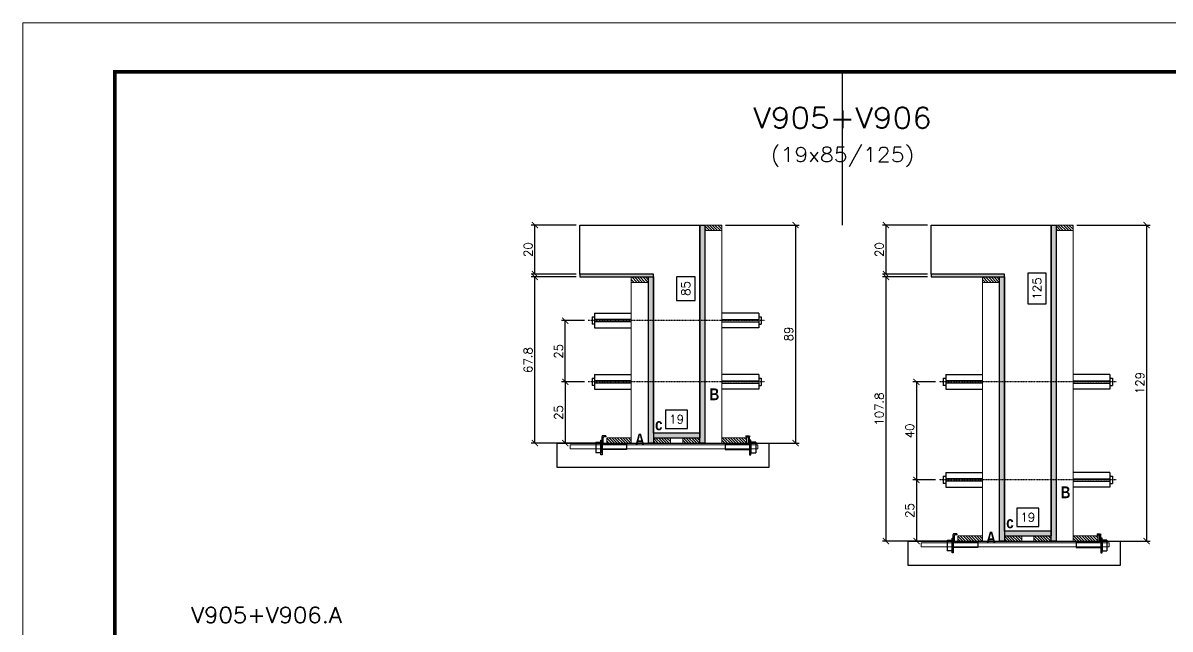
# Model space of a CAD drawing. Extents: x -20960 to -5926, y -2106 to 21915.
# Drawn here: x -12207 to -11271, y 17975 to 18470 of the extents above; entities that cross this region are included whole.
import ezdxf
from ezdxf.enums import TextEntityAlignment as Align

# ---------------------------------------------------------------- set-up
doc = ezdxf.new("R2010")
doc.units = 0
doc.linetypes.add('DASHED', pattern=[0.75, 0.5, -0.25])
doc.linetypes.add('HIDDEN', pattern=[0.375, 0.25, -0.125])
for name, color, linetype in [('barrote', 251, 'Continuous'), ('COTA', 241, 'Continuous'), ('Cota Seção (2x)', 4, 'Continuous'), ('detalhes', 4, 'Continuous'), ('Painéis', 200, 'Continuous'), ('presilha', 1, 'Continuous'), ('TENSOR', 3, 'Continuous'), ('Texto de Titulo', 7, 'Continuous'), ('Texto Qtd Sarr', 242, 'Continuous')]:
    doc.layers.add(name, color=color, linetype=linetype)
for name, color, linetype, lineweight in [('CONCRETO', 251, 'Continuous', 25), ('Folhas', 255, 'Continuous', 9), ('Hachura', 251, 'Continuous', 9), ('Madeira', 126, 'Continuous', 18), ('SARRAFO DE PRESSAO', 251, 'DASHED', 9), ('SCO-___-LAJ', 2, 'Continuous', 0), ('Texto Seção', 7, 'Continuous', 15)]:
    doc.layers.add(name, color=color, linetype=linetype, lineweight=lineweight)
doc.styles.add('REGUA-120', font='ROMANS.shx', dxfattribs={"height": 15})
doc.styles.add('Romans', font='romans.shx')
doc.styles.add('TECNICA', font='techb___.ttf', dxfattribs={"height": 10})
doc.dimstyles.new('Cota Seção (2x)', dxfattribs={"dimtxt": 7, "dimasz": 5, "dimexe": 3, "dimexo": 3, "dimgap": 2, "dimtad": 3, "dimdec": 1, "dimlfac": 0.5, "dimzin": 12, "dimdsep": 46, "dimtxsty": 'Romans', "dimblk": 'ARCHTICK', "dimcen": 0, "dimclrd": 4, "dimclre": 4, "dimclrt": 1, "dimadec": 1, "dimazin": 3, "dimtfac": 1, "dimtdec": 1, "dimtmove": 0, "dimatfit": 3, "dimldrblk": 'OBLIQUE', "dimfxl": 1, "dimtolj": 1, "dimtzin": 12, "dimarcsym": 0})
doc.dimstyles.new('Cota Seção interna', dxfattribs={"dimtxt": 7, "dimasz": 6, "dimexe": 0.18, "dimexo": 2, "dimgap": -4, "dimtad": 3, "dimdec": 1, "dimlfac": 0.5, "dimzin": 12, "dimdsep": 46, "dimtxsty": 'Romans', "dimblk": 'ARCHTICK', "dimcen": 0.09, "dimse1": 1, "dimse2": 1, "dimsd1": 1, "dimsd2": 1, "dimclrd": 180, "dimclre": 5, "dimclrt": 1, "dimadec": 0, "dimazin": 3, "dimtfac": 1, "dimtdec": 1, "dimtofl": 0, "dimtmove": 0, "dimatfit": 3, "dimldrblk": 'ARCHTICK', "dimfxl": 1, "dimtolj": 1, "dimtzin": 0, "dimarcsym": 0})

# ---------------------------------------------------------------- blocks, each defined once
blk = doc.blocks.new('9999999999')
at = {"layer": 'Folhas'}
blk.add_lwpolyline([(98138.98, 34190.21), (99623.98, 34190.21), (99623.98, 35240.21), (98138.98, 35240.21)], close=True, dxfattribs=at)
at = {"layer": 'Folhas', "color": 30, "const_width": 3}
blk.add_lwpolyline([(98213.98, 34230.21), (99583.98, 34230.21), (99583.98, 35200.21), (98213.98, 35200.21)], close=True, dxfattribs=at)
blk = doc.blocks.new('titulo1')
at = {"layer": 'Defpoints', "color": 252, "linetype": 'HIDDEN', "ltscale": 2}
blk.add_line((0, 0), (0, 125), dxfattribs=at)
at = {"layer": 'Defpoints', "style": 'Romans', "oblique": 15}
blk.add_attdef('FOLHA', text='', height=10, dxfattribs=at).set_placement((0, 15.58), align=Align.MIDDLE_CENTER)
at = {"layer": 'Texto Qtd Sarr', "color": 3, "style": 'Romans', "oblique": 15}
for tag, height, p in [('TITULO', 17, (0, 71.45)), ('SEÇÃO', 12, (0, 41.55))]:
    blk.add_attdef(tag, text='', height=height, dxfattribs=at).set_placement(p, align=Align.MIDDLE_CENTER)
blk = doc.blocks.new('_ArchTick')
at = {"color": 0, "linetype": 'ByBlock', "const_width": 0.15}
blk.add_lwpolyline([(-0.5, -0.5), (0.5, 0.5)], dxfattribs=at)
blk = doc.blocks.new('*D1006')
at = {"layer": 'COTA', "color": 4, "lineweight": -2, "transparency": 16777216}
for p, q in [((-11755.57, 18262.27), (-11792.29, 18262.27)), ((-11789.29, 18126.67), (-11789.29, 18262.27)), ((-11737.97, 18126.67), (-11792.29, 18126.67))]:
    blk.add_line(p, q, dxfattribs=at)
at = {"layer": 'Defpoints', "color": 0, "transparency": 16777216}
for p in [(-11789.29, 18262.27), (-11752.57, 18262.27), (-11734.97, 18126.67)]:
    blk.add_point(p, dxfattribs=at)
at = {"layer": 'COTA', "color": 4, "lineweight": -2, "transparency": 16777216, "xscale": 5, "yscale": 5, "zscale": 5}
for p, rotation in [((-11789.29, 18262.27), 90), ((-11789.29, 18126.67), 270)]:
    blk.add_blockref('_ArchTick', p, dxfattribs=dict(at, rotation=rotation))
at = {"layer": 'COTA', "color": 1, "transparency": 16777216, "insert": (-11794.79, 18194.47), "char_height": 7, "attachment_point": 5, "rotation": 90, "style": 'Romans'}
blk.add_mtext('\\A1;67.8', dxfattribs=at)
blk = doc.blocks.new('_Oblique')
at = {"color": 0, "linetype": 'ByBlock', "lineweight": -2}
blk.add_line((-0.5, -0.5), (0.5, 0.5), dxfattribs=at)
blk = doc.blocks.new('*D1007')
at = {"layer": 'COTA', "color": 4, "lineweight": -2, "transparency": 16777216}
for p, q in [((-11755.57, 18304.67), (-11792.29, 18304.67)), ((-11789.29, 18264.67), (-11789.29, 18304.67)), ((-11755.57, 18264.67), (-11792.29, 18264.67))]:
    blk.add_line(p, q, dxfattribs=at)
at = {"layer": 'Defpoints', "color": 0, "transparency": 16777216}
for p in [(-11789.29, 18304.67), (-11752.57, 18304.67), (-11752.57, 18264.67)]:
    blk.add_point(p, dxfattribs=at)
at = {"layer": 'COTA', "color": 4, "lineweight": -2, "transparency": 16777216, "xscale": 5, "yscale": 5, "zscale": 5}
for p, rotation in [((-11789.29, 18304.67), 90), ((-11789.29, 18264.67), 270)]:
    blk.add_blockref('_ArchTick', p, dxfattribs=dict(at, rotation=rotation))
at = {"layer": 'COTA', "color": 1, "transparency": 16777216, "insert": (-11794.79, 18284.67), "char_height": 7, "attachment_point": 5, "rotation": 90, "style": 'Romans'}
blk.add_mtext('\\A1;20', dxfattribs=at)
blk = doc.blocks.new('*D1008')
at = {"layer": 'Cota Seção (2x)', "color": 180, "lineweight": -2, "transparency": 16777216}
for p, q in [((-11658.57, 18262.53), (-11673.57, 18262.53)), ((-11673.57, 18262.53), (-11673.57, 18243.2)), ((-11658.57, 18243.2), (-11658.57, 18262.53)), ((-11673.57, 18243.2), (-11658.57, 18243.2))]:
    blk.add_line(p, q, dxfattribs=at)
at = {"layer": 'Defpoints', "color": 0, "transparency": 16777216}
for p in [(-11692.57, 18304.67), (-11654.57, 18304.67), (-11692.57, 18134.67)]:
    blk.add_point(p, dxfattribs=at)
at = {"layer": 'Cota Seção (2x)', "color": 1, "transparency": 16777216, "insert": (-11666.07, 18252.87), "char_height": 7, "attachment_point": 5, "rotation": 90, "style": 'Romans'}
blk.add_mtext('\\A1;85', dxfattribs=at)
blk = doc.blocks.new('PRESILHA METÁLICA 1')
at = {"layer": 'presilha'}
for p, q in [((6, 15.5), (7.5, 15.5)), ((6, -2.5), (6, 15.5)), ((7.5, 10.6), (7.5, 19.9)), ((7.5, 15.5), (7.5, -2.5)), ((12, 21), (8.6, 21)), ((9, 11.6), (9, 18.9)), ((12, 19.5), (9.6, 19.5)), ((12, 21), (12, 19.5)), ((0, 13), (6, 13)), ((0, 13), (0, 0)), ((6, 0), (0, 0)), ((6, 13), (6, 0)), ((37.5, 4.1), (7.5, 4.1)), ((37.5, 11), (9.6, 11)), ((37.5, 11), (37.5, 4.1)), ((7.5, -2.5), (6, -2.5))]:
    blk.add_line(p, q, dxfattribs=at)
for centre, radius, start, end in [((8.6, 19.9), 1.14, 90, 180), ((9.6, 18.9), 0.57, 90, 180), ((9.6, 11.6), 0.57, 180, 270)]:
    blk.add_arc(centre, radius, start, end, dxfattribs=at)
blk = doc.blocks.new('*D1009')
at = {"layer": 'Cota Seção (2x)', "color": 180, "lineweight": -2, "transparency": 16777216}
for p, q in [((-11664.57, 18153.67), (-11682.57, 18153.67)), ((-11682.57, 18153.67), (-11682.57, 18138.67)), ((-11664.57, 18138.67), (-11664.57, 18153.67)), ((-11682.57, 18138.67), (-11664.57, 18138.67))]:
    blk.add_line(p, q, dxfattribs=at)
at = {"layer": 'Defpoints', "color": 0, "transparency": 16777216}
for p in [(-11692.57, 18134.67), (-11692.57, 18126.67), (-11654.57, 18126.67)]:
    blk.add_point(p, dxfattribs=at)
at = {"layer": 'Cota Seção (2x)', "color": 1, "transparency": 16777216, "insert": (-11673.57, 18146.17), "char_height": 7, "attachment_point": 5, "style": 'Romans'}
blk.add_mtext('\\A1;19', dxfattribs=at)
blk = doc.blocks.new('*D1010')
at = {"layer": 'COTA', "color": 4, "lineweight": -2, "transparency": 16777216}
for p, q in [((-11633.57, 18304.67), (-11573.6, 18304.67)), ((-11576.6, 18304.67), (-11576.6, 18126.67)), ((-11633.57, 18126.67), (-11573.6, 18126.67))]:
    blk.add_line(p, q, dxfattribs=at)
at = {"layer": 'Defpoints', "color": 0, "transparency": 16777216}
for p in [(-11636.57, 18304.67), (-11636.57, 18126.67), (-11576.6, 18126.67)]:
    blk.add_point(p, dxfattribs=at)
at = {"layer": 'COTA', "color": 4, "lineweight": -2, "transparency": 16777216, "xscale": 5, "yscale": 5, "zscale": 5}
for p, rotation in [((-11576.6, 18304.67), 90), ((-11576.6, 18126.67), 270)]:
    blk.add_blockref('_ArchTick', p, dxfattribs=dict(at, rotation=rotation))
at = {"layer": 'COTA', "color": 1, "transparency": 16777216, "insert": (-11582.1, 18215.67), "char_height": 7, "attachment_point": 5, "rotation": 90, "style": 'Romans'}
blk.add_mtext('\\A1;89', dxfattribs=at)
blk = doc.blocks.new('*D1011')
at = {"layer": 'COTA', "color": 4, "lineweight": -2, "transparency": 16777216}
for p, q in [((-11748.87, 18176.64), (-11767.43, 18176.64)), ((-11764.43, 18176.64), (-11764.43, 18126.67)), ((-11748.87, 18126.67), (-11767.43, 18126.67))]:
    blk.add_line(p, q, dxfattribs=at)
at = {"layer": 'Defpoints', "color": 0, "transparency": 16777216}
for p in [(-11745.87, 18176.64), (-11764.43, 18126.67), (-11745.87, 18126.67)]:
    blk.add_point(p, dxfattribs=at)
at = {"layer": 'COTA', "color": 4, "lineweight": -2, "transparency": 16777216, "xscale": 5, "yscale": 5, "zscale": 5}
for p, rotation in [((-11764.43, 18176.64), 90), ((-11764.43, 18126.67), 270)]:
    blk.add_blockref('_ArchTick', p, dxfattribs=dict(at, rotation=rotation))
at = {"layer": 'COTA', "color": 1, "transparency": 16777216, "insert": (-11769.93, 18151.65), "char_height": 7, "attachment_point": 5, "rotation": 90, "style": 'Romans'}
blk.add_mtext('\\A1;25', dxfattribs=at)
blk = doc.blocks.new('*D1012')
at = {"layer": 'COTA', "color": 4, "lineweight": -2, "transparency": 16777216}
for p, q in [((-11468.99, 18262.27), (-11505.71, 18262.27)), ((-11502.71, 18046.67), (-11502.71, 18262.27)), ((-11451.39, 18046.67), (-11505.71, 18046.67))]:
    blk.add_line(p, q, dxfattribs=at)
at = {"layer": 'Defpoints', "color": 0, "transparency": 16777216}
for p in [(-11502.71, 18262.27), (-11465.99, 18262.27), (-11448.39, 18046.67)]:
    blk.add_point(p, dxfattribs=at)
at = {"layer": 'COTA', "color": 4, "lineweight": -2, "transparency": 16777216, "xscale": 5, "yscale": 5, "zscale": 5}
for p, rotation in [((-11502.71, 18262.27), 90), ((-11502.71, 18046.67), 270)]:
    blk.add_blockref('_ArchTick', p, dxfattribs=dict(at, rotation=rotation))
at = {"layer": 'COTA', "color": 1, "transparency": 16777216, "insert": (-11508.21, 18154.47), "char_height": 7, "attachment_point": 5, "rotation": 90, "style": 'Romans'}
blk.add_mtext('\\A1;107.8', dxfattribs=at)
blk = doc.blocks.new('*D1013')
at = {"layer": 'COTA', "color": 4, "lineweight": -2, "transparency": 16777216}
for p, q in [((-11468.99, 18304.67), (-11505.71, 18304.67)), ((-11502.71, 18264.67), (-11502.71, 18304.67)), ((-11468.99, 18264.67), (-11505.71, 18264.67))]:
    blk.add_line(p, q, dxfattribs=at)
at = {"layer": 'Defpoints', "color": 0, "transparency": 16777216}
for p in [(-11502.71, 18304.67), (-11465.99, 18304.67), (-11465.99, 18264.67)]:
    blk.add_point(p, dxfattribs=at)
at = {"layer": 'COTA', "color": 4, "lineweight": -2, "transparency": 16777216, "xscale": 5, "yscale": 5, "zscale": 5}
for p, rotation in [((-11502.71, 18304.67), 90), ((-11502.71, 18264.67), 270)]:
    blk.add_blockref('_ArchTick', p, dxfattribs=dict(at, rotation=rotation))
at = {"layer": 'COTA', "color": 1, "transparency": 16777216, "insert": (-11508.21, 18284.67), "char_height": 7, "attachment_point": 5, "rotation": 90, "style": 'Romans'}
blk.add_mtext('\\A1;20', dxfattribs=at)
blk = doc.blocks.new('*D1014')
at = {"layer": 'Cota Seção (2x)', "color": 180, "lineweight": -2, "transparency": 16777216}
for p, q in [((-11371.99, 18265.37), (-11386.99, 18265.37)), ((-11386.99, 18265.37), (-11386.99, 18240.37)), ((-11371.99, 18240.37), (-11371.99, 18265.37)), ((-11386.99, 18240.37), (-11371.99, 18240.37))]:
    blk.add_line(p, q, dxfattribs=at)
at = {"layer": 'Defpoints', "color": 0, "transparency": 16777216}
for p in [(-11405.99, 18304.67), (-11367.99, 18304.67), (-11405.99, 18054.67)]:
    blk.add_point(p, dxfattribs=at)
at = {"layer": 'Cota Seção (2x)', "color": 1, "transparency": 16777216, "insert": (-11379.49, 18252.87), "char_height": 7, "attachment_point": 5, "rotation": 90, "style": 'Romans'}
blk.add_mtext('\\A1;125', dxfattribs=at)
blk = doc.blocks.new('*D1037')
at = {"layer": 'Cota Seção (2x)', "color": 180, "lineweight": -2, "transparency": 16777216}
for p, q in [((-11377.99, 18073.67), (-11395.99, 18073.67)), ((-11395.99, 18073.67), (-11395.99, 18058.67)), ((-11377.99, 18058.67), (-11377.99, 18073.67)), ((-11395.99, 18058.67), (-11377.99, 18058.67))]:
    blk.add_line(p, q, dxfattribs=at)
at = {"layer": 'Defpoints', "color": 0, "transparency": 16777216}
for p in [(-11405.99, 18054.67), (-11405.99, 18046.67), (-11367.99, 18046.67)]:
    blk.add_point(p, dxfattribs=at)
at = {"layer": 'Cota Seção (2x)', "color": 1, "transparency": 16777216, "insert": (-11386.99, 18066.17), "char_height": 7, "attachment_point": 5, "style": 'Romans'}
blk.add_mtext('\\A1;19', dxfattribs=at)
blk = doc.blocks.new('*D1038')
at = {"layer": 'COTA', "color": 4, "lineweight": -2, "transparency": 16777216}
for p, q in [((-11346.99, 18304.67), (-11287.02, 18304.67)), ((-11290.02, 18304.67), (-11290.02, 18046.67)), ((-11346.99, 18046.67), (-11287.02, 18046.67))]:
    blk.add_line(p, q, dxfattribs=at)
at = {"layer": 'Defpoints', "color": 0, "transparency": 16777216}
for p in [(-11349.99, 18304.67), (-11349.99, 18046.67), (-11290.02, 18046.67)]:
    blk.add_point(p, dxfattribs=at)
at = {"layer": 'COTA', "color": 4, "lineweight": -2, "transparency": 16777216, "xscale": 5, "yscale": 5, "zscale": 5}
for p, rotation in [((-11290.02, 18304.67), 90), ((-11290.02, 18046.67), 270)]:
    blk.add_blockref('_ArchTick', p, dxfattribs=dict(at, rotation=rotation))
at = {"layer": 'COTA', "color": 1, "transparency": 16777216, "insert": (-11295.52, 18175.67), "char_height": 7, "attachment_point": 5, "rotation": 90, "style": 'Romans'}
blk.add_mtext('\\A1;129', dxfattribs=at)
blk = doc.blocks.new('*D1039')
at = {"layer": 'COTA', "color": 4, "lineweight": -2, "transparency": 16777216}
for p, q in [((-11462.29, 18096.64), (-11480.85, 18096.64)), ((-11477.85, 18096.64), (-11477.85, 18046.67)), ((-11462.29, 18046.67), (-11480.85, 18046.67))]:
    blk.add_line(p, q, dxfattribs=at)
at = {"layer": 'Defpoints', "color": 0, "transparency": 16777216}
for p in [(-11459.29, 18096.64), (-11477.85, 18046.67), (-11459.29, 18046.67)]:
    blk.add_point(p, dxfattribs=at)
at = {"layer": 'COTA', "color": 4, "lineweight": -2, "transparency": 16777216, "xscale": 5, "yscale": 5, "zscale": 5}
for p, rotation in [((-11477.85, 18096.64), 90), ((-11477.85, 18046.67), 270)]:
    blk.add_blockref('_ArchTick', p, dxfattribs=dict(at, rotation=rotation))
at = {"layer": 'COTA', "color": 1, "transparency": 16777216, "insert": (-11483.35, 18071.65), "char_height": 7, "attachment_point": 5, "rotation": 90, "style": 'Romans'}
blk.add_mtext('\\A1;25', dxfattribs=at)
blk = doc.blocks.new('*D1040')
at = {"layer": 'COTA', "color": 4, "lineweight": -2, "transparency": 16777216}
for p, q in [((-11462.29, 18176.64), (-11480.85, 18176.64)), ((-11477.85, 18176.64), (-11477.85, 18096.64)), ((-11462.29, 18096.64), (-11480.85, 18096.64))]:
    blk.add_line(p, q, dxfattribs=at)
at = {"layer": 'Defpoints', "color": 0, "transparency": 16777216}
for p in [(-11459.29, 18176.64), (-11477.85, 18096.64), (-11459.29, 18096.64)]:
    blk.add_point(p, dxfattribs=at)
at = {"layer": 'COTA', "color": 4, "lineweight": -2, "transparency": 16777216, "xscale": 5, "yscale": 5, "zscale": 5}
for p, rotation in [((-11477.85, 18176.64), 90), ((-11477.85, 18096.64), 270)]:
    blk.add_blockref('_ArchTick', p, dxfattribs=dict(at, rotation=rotation))
at = {"layer": 'COTA', "color": 1, "transparency": 16777216, "insert": (-11483.35, 18136.64), "char_height": 7, "attachment_point": 5, "rotation": 90, "style": 'Romans'}
blk.add_mtext('\\A1;40', dxfattribs=at)
blk = doc.blocks.new('*D1102')
at = {"layer": 'COTA', "color": 4, "lineweight": -2, "transparency": 16777216}
for p, q in [((-11748.87, 18226.64), (-11767.43, 18226.64)), ((-11764.43, 18176.64), (-11764.43, 18226.64)), ((-11748.87, 18176.64), (-11767.43, 18176.64))]:
    blk.add_line(p, q, dxfattribs=at)
at = {"layer": 'Defpoints', "color": 0, "transparency": 16777216}
for p in [(-11764.43, 18226.64), (-11745.87, 18226.64), (-11745.87, 18176.64)]:
    blk.add_point(p, dxfattribs=at)
at = {"layer": 'COTA', "color": 4, "lineweight": -2, "transparency": 16777216, "xscale": 5, "yscale": 5, "zscale": 5}
for p, rotation in [((-11764.43, 18226.64), 90), ((-11764.43, 18176.64), 270)]:
    blk.add_blockref('_ArchTick', p, dxfattribs=dict(at, rotation=rotation))
at = {"layer": 'COTA', "color": 1, "transparency": 16777216, "insert": (-11769.93, 18201.64), "char_height": 7, "attachment_point": 5, "rotation": 90, "style": 'Romans'}
blk.add_mtext('\\A1;25', dxfattribs=at)

msp = doc.modelspace()

# ---------------------------------------------------------------- hatches: boundary and pattern name
at = {"layer": 'Hachura'}
h = msp.add_hatch(color=256, dxfattribs=at)
h.dxf.hatch_style = 1
h.paths.add_polyline_path([(-11654.57, 18304.67), (-11650.57, 18304.67), (-11650.57, 18126.67), (-11654.57, 18126.67)])
h = msp.add_hatch(dxfattribs=at)
h.set_pattern_fill('ANSI31', color=256, scale=0.5, angle=270, style=0)
h.set_pattern_definition([(315, (11157.2506, 9997.0219), (1.12253202, 1.12253202), [])])
h.paths.add_polyline_path([(-11636.57, 18300.27), (-11636.57, 18304.67), (-11650.57, 18304.67), (-11650.57, 18300.27)])
h = msp.add_hatch(color=256, dxfattribs=at)
h.dxf.hatch_style = 1
h.paths.add_polyline_path([(-11367.99, 18304.67), (-11363.99, 18304.67), (-11363.99, 18046.67), (-11367.99, 18046.67)])
h = msp.add_hatch(dxfattribs=at)
h.set_pattern_fill('ANSI31', color=256, scale=0.5, angle=270, style=0)
h.set_pattern_definition([(315, (11443.8294, 9997.0219), (1.12253202, 1.12253202), [])])
h.paths.add_polyline_path([(-11349.99, 18300.27), (-11349.99, 18304.67), (-11363.99, 18304.67), (-11363.99, 18300.27)])
h = msp.add_hatch(color=256, dxfattribs=at)
h.dxf.hatch_style = 1
h.paths.add_polyline_path([(-11692.57, 18262.27), (-11692.57, 18264.67), (-11752.57, 18264.67), (-11752.57, 18262.27)])
h = msp.add_hatch(color=256, dxfattribs=at)
h.dxf.hatch_style = 1
h.paths.add_polyline_path([(-11405.99, 18262.27), (-11405.99, 18264.67), (-11465.99, 18264.67), (-11465.99, 18262.27)])
h = msp.add_hatch(dxfattribs=at)
h.set_pattern_fill('ANSI31', color=256, scale=0.5, angle=270, style=0)
h.set_pattern_definition([(315, (11217.2506, 9954.6219), (1.12253202, 1.12253202), [])])
h.paths.add_polyline_path([(-11696.57, 18257.87), (-11696.57, 18262.27), (-11710.57, 18262.27), (-11710.57, 18257.87)])
h = msp.add_hatch(color=256, dxfattribs=at)
h.dxf.hatch_style = 1
h.paths.add_polyline_path([(-11696.57, 18262.27), (-11692.57, 18262.27), (-11692.57, 18126.67), (-11696.57, 18126.67)])
h = msp.add_hatch(dxfattribs=at)
h.set_pattern_fill('ANSI31', color=256, scale=0.5, angle=270, style=0)
h.set_pattern_definition([(315, (11503.8294, 9954.6219), (1.12253202, 1.12253202), [])])
h.paths.add_polyline_path([(-11409.99, 18257.87), (-11409.99, 18262.27), (-11423.99, 18262.27), (-11423.99, 18257.87)])
h = msp.add_hatch(color=256, dxfattribs=at)
h.dxf.hatch_style = 1
h.paths.add_polyline_path([(-11409.99, 18262.27), (-11405.99, 18262.27), (-11405.99, 18046.67), (-11409.99, 18046.67)])
h = msp.add_hatch(color=256, dxfattribs=at)
h.dxf.hatch_style = 1
h.paths.add_polyline_path([(-11654.57, 18131.07), (-11654.57, 18134.67), (-11692.57, 18134.67), (-11692.57, 18131.07)])
h = msp.add_hatch(dxfattribs=at)
h.set_pattern_fill('ANSI31', color=256, scale=0.5, angle=270, style=0)
h.set_pattern_definition([(315, (11217.2506, 9897.0219), (1.12253202, 1.12253202), [])])
h.paths.add_polyline_path([(-11730.57, 18126.67), (-11730.57, 18131.07), (-11710.57, 18131.07), (-11710.57, 18126.67)])
h = msp.add_hatch(dxfattribs=at)
h.set_pattern_fill('ANSI31', color=256, scale=0.5, angle=270, style=0)
h.set_pattern_definition([(315, (11226.0506, 9897.0219), (1.12253202, 1.12253202), [])])
h.paths.add_polyline_path([(-11692.57, 18126.67), (-11692.57, 18131.07), (-11678.57, 18131.07), (-11678.57, 18126.67)])
h = msp.add_hatch(dxfattribs=at)
h.set_pattern_fill('ANSI31', color=256, scale=0.5, angle=270, style=0)
h.set_pattern_definition([(315, (11226.0526, 9897.0219), (1.12253202, 1.12253202), [])])
h.paths.add_polyline_path([(-11654.57, 18126.67), (-11654.57, 18131.07), (-11668.57, 18131.07), (-11668.57, 18126.67)])
h = msp.add_hatch(dxfattribs=at)
h.set_pattern_fill('ANSI31', color=256, scale=0.5, angle=270, style=0)
h.set_pattern_definition([(315, (11123.2506, 9897.0219), (1.12253202, 1.12253202), [])])
h.paths.add_polyline_path([(-11636.57, 18126.67), (-11636.57, 18131.07), (-11616.57, 18131.07), (-11616.57, 18126.67)])
h = msp.add_hatch(dxfattribs=at)
h.set_pattern_fill('ANSI31', color=256, scale=0.5, angle=270, style=0)
h.set_pattern_definition([(315, (11503.8294, 9817.0219), (1.12253202, 1.12253202), [])])
h.paths.add_polyline_path([(-11443.99, 18046.67), (-11443.99, 18051.07), (-11423.99, 18051.07), (-11423.99, 18046.67)])
h = msp.add_hatch(color=256, dxfattribs=at)
h.dxf.hatch_style = 1
h.paths.add_polyline_path([(-11367.99, 18051.07), (-11367.99, 18054.67), (-11405.99, 18054.67), (-11405.99, 18051.07)])
h = msp.add_hatch(dxfattribs=at)
h.set_pattern_fill('ANSI31', color=256, scale=0.5, angle=270, style=0)
h.set_pattern_definition([(315, (11512.6294, 9817.0219), (1.12253202, 1.12253202), [])])
h.paths.add_polyline_path([(-11405.99, 18046.67), (-11405.99, 18051.07), (-11391.99, 18051.07), (-11391.99, 18046.67)])
h = msp.add_hatch(dxfattribs=at)
h.set_pattern_fill('ANSI31', color=256, scale=0.5, angle=270, style=0)
h.set_pattern_definition([(315, (11512.6314, 9817.0219), (1.12253202, 1.12253202), [])])
h.paths.add_polyline_path([(-11367.99, 18046.67), (-11367.99, 18051.07), (-11381.99, 18051.07), (-11381.99, 18046.67)])
h = msp.add_hatch(dxfattribs=at)
h.set_pattern_fill('ANSI31', color=256, scale=0.5, angle=270, style=0)
h.set_pattern_definition([(315, (11409.8294, 9817.0219), (1.12253202, 1.12253202), [])])
h.paths.add_polyline_path([(-11349.99, 18046.67), (-11349.99, 18051.07), (-11329.99, 18051.07), (-11329.99, 18046.67)])

# ---------------------------------------------------------------- linework, layer by layer
at = {"ltscale": 3}
for p, q in [((-11742.57, 18229.64), (-11742.57, 18223.64)), ((-11742.57, 18229.64), (-11740.57, 18229.64)), ((-11740.57, 18232.64), (-11740.57, 18220.64)), ((-11740.57, 18232.64), (-11710.57, 18232.64)), ((-11710.57, 18227.64), (-11740.57, 18227.64)), ((-11710.57, 18225.64), (-11740.57, 18225.64)), ((-11606.57, 18232.64), (-11636.57, 18232.64)), ((-11636.57, 18227.64), (-11606.57, 18227.64)), ((-11636.57, 18225.64), (-11606.57, 18225.64)), ((-11606.57, 18232.64), (-11606.57, 18220.64)), ((-11606.57, 18229.64), (-11604.57, 18229.64)), ((-11604.57, 18229.64), (-11604.57, 18223.64)), ((-11740.57, 18223.64), (-11742.57, 18223.64)), ((-11740.57, 18220.64), (-11710.57, 18220.64)), ((-11606.57, 18220.64), (-11636.57, 18220.64)), ((-11606.57, 18223.64), (-11604.57, 18223.64)), ((-11742.57, 18179.64), (-11742.57, 18173.64)), ((-11742.57, 18179.64), (-11740.57, 18179.64)), ((-11740.57, 18182.64), (-11740.57, 18170.64)), ((-11740.57, 18182.64), (-11710.57, 18182.64)), ((-11606.57, 18182.64), (-11636.57, 18182.64)), ((-11606.57, 18182.64), (-11606.57, 18170.64)), ((-11606.57, 18179.64), (-11604.57, 18179.64)), ((-11604.57, 18179.64), (-11604.57, 18173.64)), ((-11455.99, 18179.64), (-11455.99, 18173.64)), ((-11455.99, 18179.64), (-11453.99, 18179.64)), ((-11453.99, 18182.64), (-11453.99, 18170.64)), ((-11453.99, 18182.64), (-11423.99, 18182.64)), ((-11319.99, 18182.64), (-11349.99, 18182.64)), ((-11319.99, 18182.64), (-11319.99, 18170.64)), ((-11319.99, 18179.64), (-11317.99, 18179.64)), ((-11317.99, 18179.64), (-11317.99, 18173.64)), ((-11740.57, 18173.64), (-11742.57, 18173.64)), ((-11710.57, 18177.64), (-11740.57, 18177.64)), ((-11710.57, 18175.64), (-11740.57, 18175.64)), ((-11740.57, 18170.64), (-11710.57, 18170.64)), ((-11636.57, 18177.64), (-11606.57, 18177.64)), ((-11636.57, 18175.64), (-11606.57, 18175.64)), ((-11606.57, 18170.64), (-11636.57, 18170.64)), ((-11606.57, 18173.64), (-11604.57, 18173.64)), ((-11453.99, 18173.64), (-11455.99, 18173.64)), ((-11423.99, 18177.64), (-11453.99, 18177.64)), ((-11423.99, 18175.64), (-11453.99, 18175.64)), ((-11453.99, 18170.64), (-11423.99, 18170.64)), ((-11349.99, 18177.64), (-11319.99, 18177.64)), ((-11349.99, 18175.64), (-11319.99, 18175.64)), ((-11319.99, 18170.64), (-11349.99, 18170.64)), ((-11319.99, 18173.64), (-11317.99, 18173.64)), ((-11455.99, 18099.64), (-11455.99, 18093.64)), ((-11455.99, 18099.64), (-11453.99, 18099.64)), ((-11453.99, 18102.64), (-11453.99, 18090.64)), ((-11453.99, 18102.64), (-11423.99, 18102.64)), ((-11423.99, 18097.64), (-11453.99, 18097.64)), ((-11423.99, 18095.64), (-11453.99, 18095.64)), ((-11319.99, 18102.64), (-11349.99, 18102.64)), ((-11349.99, 18097.64), (-11319.99, 18097.64)), ((-11349.99, 18095.64), (-11319.99, 18095.64)), ((-11319.99, 18102.64), (-11319.99, 18090.64)), ((-11319.99, 18099.64), (-11317.99, 18099.64)), ((-11317.99, 18099.64), (-11317.99, 18093.64)), ((-11453.99, 18093.64), (-11455.99, 18093.64)), ((-11453.99, 18090.64), (-11423.99, 18090.64)), ((-11319.99, 18090.64), (-11349.99, 18090.64)), ((-11319.99, 18093.64), (-11317.99, 18093.64))]:
    msp.add_line(p, q, dxfattribs=at)
at = {"layer": 'barrote'}
for points in [[(-11598.21, 18106.67), (-11771.17, 18106.67), (-11771.17, 18126.67), (-11598.21, 18126.67)], [(-11311.63, 18026.67), (-11484.59, 18026.67), (-11484.59, 18046.67), (-11311.63, 18046.67)]]:
    msp.add_lwpolyline(points, close=True, dxfattribs=at)
at = {"layer": 'CONCRETO'}
for points in [[(-11692.57, 18264.67), (-11752.57, 18264.67), (-11752.57, 18304.67), (-11654.57, 18304.67), (-11654.57, 18131.07), (-11654.57, 18131.07), (-11654.57, 18134.67), (-11692.57, 18134.67)], [(-11405.99, 18264.67), (-11465.99, 18264.67), (-11465.99, 18304.67), (-11367.99, 18304.67), (-11367.99, 18051.07), (-11367.99, 18051.07), (-11367.99, 18054.67), (-11405.99, 18054.67)]]:
    msp.add_lwpolyline(points, close=True, dxfattribs=at)
at = {"layer": 'Madeira'}
for points in [[(-11636.57, 18300.27), (-11636.57, 18304.67), (-11650.57, 18304.67), (-11650.57, 18300.27)], [(-11636.57, 18304.67), (-11650.57, 18304.67), (-11650.57, 18126.67), (-11636.57, 18126.67)], [(-11349.99, 18300.27), (-11349.99, 18304.67), (-11363.99, 18304.67), (-11363.99, 18300.27)], [(-11349.99, 18304.67), (-11363.99, 18304.67), (-11363.99, 18046.67), (-11349.99, 18046.67)], [(-11696.57, 18257.87), (-11696.57, 18262.27), (-11710.57, 18262.27), (-11710.57, 18257.87)], [(-11696.57, 18262.27), (-11710.57, 18262.27), (-11710.57, 18126.67), (-11696.57, 18126.67)], [(-11409.99, 18257.87), (-11409.99, 18262.27), (-11423.99, 18262.27), (-11423.99, 18257.87)], [(-11409.99, 18262.27), (-11423.99, 18262.27), (-11423.99, 18046.67), (-11409.99, 18046.67)], [(-11730.57, 18126.67), (-11730.57, 18131.07), (-11710.57, 18131.07), (-11710.57, 18126.67)], [(-11692.57, 18126.67), (-11692.57, 18131.07), (-11678.57, 18131.07), (-11678.57, 18126.67)], [(-11654.57, 18126.67), (-11654.57, 18131.07), (-11668.57, 18131.07), (-11668.57, 18126.67)], [(-11636.57, 18126.67), (-11636.57, 18131.07), (-11616.57, 18131.07), (-11616.57, 18126.67)], [(-11443.99, 18046.67), (-11443.99, 18051.07), (-11423.99, 18051.07), (-11423.99, 18046.67)], [(-11405.99, 18046.67), (-11405.99, 18051.07), (-11391.99, 18051.07), (-11391.99, 18046.67)], [(-11367.99, 18046.67), (-11367.99, 18051.07), (-11381.99, 18051.07), (-11381.99, 18046.67)], [(-11349.99, 18046.67), (-11349.99, 18051.07), (-11329.99, 18051.07), (-11329.99, 18046.67)]]:
    msp.add_lwpolyline(points, close=True, dxfattribs=at)
at = {"layer": 'Painéis'}
for points in [[(-11654.57, 18304.67), (-11650.57, 18304.67), (-11650.57, 18126.67), (-11654.57, 18126.67)], [(-11367.99, 18304.67), (-11363.99, 18304.67), (-11363.99, 18046.67), (-11367.99, 18046.67)], [(-11692.57, 18262.27), (-11692.57, 18264.67), (-11752.57, 18264.67), (-11752.57, 18262.27)], [(-11405.99, 18262.27), (-11405.99, 18264.67), (-11465.99, 18264.67), (-11465.99, 18262.27)], [(-11696.57, 18262.27), (-11692.57, 18262.27), (-11692.57, 18126.67), (-11696.57, 18126.67)], [(-11409.99, 18262.27), (-11405.99, 18262.27), (-11405.99, 18046.67), (-11409.99, 18046.67)], [(-11654.57, 18131.07), (-11654.57, 18134.67), (-11692.57, 18134.67), (-11692.57, 18131.07)], [(-11367.99, 18051.07), (-11367.99, 18054.67), (-11405.99, 18054.67), (-11405.99, 18051.07)]]:
    msp.add_lwpolyline(points, close=True, dxfattribs=at)
at = {"layer": 'SCO-___-LAJ', "color": 1}
for points in [[(-11607.21, 18125.33), (-11760.51, 18125.33), (-11760.51, 18122.13), (-11607.21, 18122.13)], [(-11320.63, 18045.33), (-11473.93, 18045.33), (-11473.93, 18042.13), (-11320.63, 18042.13)]]:
    msp.add_lwpolyline(points, close=True, dxfattribs=at)
at = {"layer": 'TENSOR', "linetype": 'HIDDEN', "ltscale": 0.5}
for p, q in [((-11601.57, 18226.64), (-11745.87, 18226.64)), ((-11601.57, 18176.64), (-11745.87, 18176.64)), ((-11314.99, 18176.64), (-11459.29, 18176.64)), ((-11314.99, 18096.64), (-11459.29, 18096.64))]:
    msp.add_line(p, q, dxfattribs=at)

# ---------------------------------------------------------------- block references
at = {"layer": 'presilha', "yscale": 0.6666666666666666, "zscale": 0.6666666666666666}
for p, xscale in [((-11739.44, 18118.7), 0.6666666666666666), ((-11608.99, 18118.7), -0.6666666666666666), ((-11452.86, 18038.7), 0.6666666666666666), ((-11322.41, 18038.7), -0.6666666666666666)]:
    msp.add_blockref('PRESILHA METÁLICA 1', p, dxfattribs=dict(at, xscale=xscale))
at = {"layer": 'SARRAFO DE PRESSAO', "color": 6, "linetype": 'ByBlock'}
msp.add_blockref('9999999999', (-110345.98, -16770.54), dxfattribs=at)
at = {"layer": 'Texto Seção'}
ref = msp.add_blockref('titulo1', (-11538.26, 18304.67), dxfattribs=at)
ref.add_attrib('TITULO', 'V905+V906', dxfattribs={"layer": 'Texto de Titulo', "color": 7, "height": 17, "style": 'Romans', "width": 1.1}).set_placement((-11538.26, 18392.17), align=Align.MIDDLE_CENTER)
ref.add_attrib('SEÇÃO', '(19x85/125)', dxfattribs={"layer": 'Texto de Titulo', "color": 7, "height": 12, "style": 'Romans', "width": 1.1}).set_placement((-11538.26, 18362.17), align=Align.MIDDLE_CENTER)

# ---------------------------------------------------------------- texts
at = {"layer": 'detalhes', "style": 'TECNICA'}
for s, p in [('B', (-11646.74, 18161.7)), ('c', (-11691.19, 18137.16)), ('A', (-11707.57, 18124.86)), ('B', (-11360.16, 18081.7)), ('c', (-11404.61, 18057.16)), ('A', (-11420.99, 18044.86))]:
    msp.add_text(s, height=9.6, dxfattribs=at).set_placement(p)
at = {"layer": 'Texto Seção', "style": 'REGUA-120', "width": 1.05}
msp.add_text('V905+V906.A', height=13, dxfattribs=at).set_placement((-12069.64, 17979.85))

# ---------------------------------------------------------------- dimensions: what is measured, and where the dimension line sits
at = {"layer": 'COTA'}
for base, p1, p2, picture, middle in [((-11789.29, 18304.67), (-11752.57, 18264.67), (-11752.57, 18304.67), '*D1007', (-11794.79, 18284.67)), ((-11576.6, 18126.67), (-11636.57, 18304.67), (-11636.57, 18126.67), '*D1010', (-11582.1, 18215.67)), ((-11502.71, 18304.67), (-11465.99, 18264.67), (-11465.99, 18304.67), '*D1013', (-11508.21, 18284.67)), ((-11290.02, 18046.67), (-11349.99, 18304.67), (-11349.99, 18046.67), '*D1038', (-11295.52, 18175.67)), ((-11789.29, 18262.27), (-11734.97, 18126.67), (-11752.57, 18262.27), '*D1006', (-11794.79, 18194.47)), ((-11502.71, 18262.27), (-11448.39, 18046.67), (-11465.99, 18262.27), '*D1012', (-11508.21, 18154.47)), ((-11764.43, 18226.64), (-11745.87, 18176.64), (-11745.87, 18226.64), '*D1102', (-11769.93, 18201.64)), ((-11764.43, 18126.67), (-11745.87, 18176.64), (-11745.87, 18126.67), '*D1011', (-11769.93, 18151.65)), ((-11477.85, 18096.64), (-11459.29, 18176.64), (-11459.29, 18096.64), '*D1040', (-11483.35, 18136.64)), ((-11477.85, 18046.67), (-11459.29, 18096.64), (-11459.29, 18046.67), '*D1039', (-11483.35, 18071.65))]:
    dim = msp.add_linear_dim(base=base, p1=p1, p2=p2, angle=90, dimstyle='Cota Seção (2x)', dxfattribs=at)
    dim.commit()
    dim.dimension.update_dxf_attribs({"geometry": picture, "text_midpoint": middle})
at = {"layer": 'Cota Seção (2x)'}
for base, p1, p2, angle, picture, middle in [((-11654.57, 18304.67), (-11692.57, 18134.67), (-11692.57, 18304.67), 90, '*D1008', (-11654.57, 18252.87)), ((-11367.99, 18304.67), (-11405.99, 18054.67), (-11405.99, 18304.67), 90, '*D1014', (-11367.99, 18252.87)), ((-11692.57, 18134.67), (-11654.57, 18126.67), (-11692.57, 18126.67), 180, '*D1009', (-11673.57, 18134.67)), ((-11405.99, 18054.67), (-11367.99, 18046.67), (-11405.99, 18046.67), 180, '*D1037', (-11386.99, 18054.67))]:
    dim = msp.add_linear_dim(base=base, p1=p1, p2=p2, angle=angle, dimstyle='Cota Seção interna', dxfattribs=at)
    dim.commit()
    dim.dimension.update_dxf_attribs({"geometry": picture, "text_midpoint": middle, "dimtype": 160})

doc.saveas('drawing.dxf')
